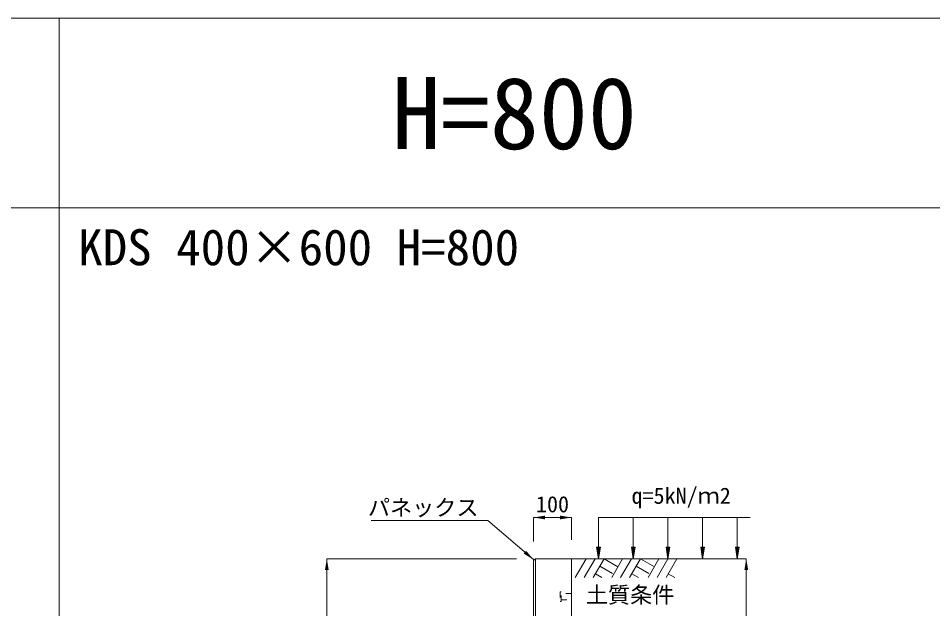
# Model space of a CAD drawing. Units: millimetres at full size; details may follow other scales. Extents: x 172874 to 217143, y 854931 to 903297.
# Drawn here: x 185966 to 188377, y 872475 to 874031 of the extents above; entities that cross this region are included whole.
import ezdxf
from ezdxf.enums import TextEntityAlignment as Align

# ---------------------------------------------------------------- set-up
doc = ezdxf.new("R2010")
doc.units = ezdxf.units.MM
doc.header["$LTSCALE"] = 20
doc.linetypes.add('USER3', pattern=[1.35, 0.75, -0.6])
for name, color, linetype, lineweight in [('0_2', 7, 'Continuous', 20), ('パネックスKDS', 2, 'Continuous', 13), ('図枠', 5, 'Continuous', 13), ('寸法線', 7, 'Continuous', 13), ('引出線', 4, 'Continuous', 13), ('ｲﾝｻｰﾄ', 3, 'USER3', 5), ('ﾊｯﾁﾝｸﾞ', 7, 'Continuous', 5)]:
    doc.layers.add(name, color=color, linetype=linetype, lineweight=lineweight)
doc.layers.add('文字', color=7, linetype='Continuous')
doc.styles.add('ＭＳ ゴシック', font='')
doc.styles.get('ＭＳ ゴシック').set_extended_font_data('MS Gothic')

# ---------------------------------------------------------------- blocks, each defined once
blk = doc.blocks.new('filled_arrow')
at = {"color": 0, "linetype": 'Continuous', "lineweight": -2}
blk.add_solid([(7.5, 1.25), (0, 0), (7.5, -1.25)], dxfattribs=at)

msp = doc.modelspace()

# ---------------------------------------------------------------- hatches: boundary and pattern name
at = {"layer": '寸法線'}
for points in [[(187501.11, 872636.42), (187496.11, 872606.42), (187491.11, 872636.42)], [(187592.53, 872636.42), (187587.53, 872606.42), (187582.53, 872636.42)], [(187683.94, 872636.42), (187678.94, 872606.42), (187673.94, 872636.42)], [(187775.35, 872636.42), (187770.35, 872606.42), (187765.35, 872636.42)], [(187866.77, 872636.42), (187861.77, 872606.42), (187856.77, 872636.42)], [(187866.77, 872636.42), (187861.77, 872606.42), (187856.77, 872636.42)]]:
    msp.add_hatch(color=256, dxfattribs=at).paths.add_polyline_path(points)

# ---------------------------------------------------------------- linework, layer by layer
at = {"layer": '0_2'}
msp.add_line((187404.7, 872606.42), (187804.7, 872606.42), dxfattribs=at)
at = {"layer": 'パネックスKDS'}
for p, q in [((187324.7, 872601.42), (187329.7, 872606.42)), ((187324.7, 871806.42), (187324.7, 872601.42)), ((187329.7, 872606.42), (187424.7, 872606.42)), ((187424.7, 871031.42), (187424.7, 872606.42))]:
    msp.add_line(p, q, dxfattribs=at)
at = {"layer": 'パネックスKDS', "lineweight": 5}
msp.add_line((187329.7, 871806.42), (187329.7, 872606.42), dxfattribs=at)
at = {"layer": '図枠'}
for p, q in [((172874.21, 874031.02), (193274.21, 874031.02)), ((186074.21, 874031.02), (186074.21, 854931.02)), ((172874.21, 873531.02), (193267.7, 873531.02)), ((172874.21, 873531.02), (193267.7, 873531.02))]:
    msp.add_line(p, q, dxfattribs=at)
at = {"layer": '寸法線'}
for p, q in [((187324.7, 872714.97), (187424.7, 872714.97)), ((187324.7, 872651.42), (187324.7, 872714.97)), ((187424.7, 872656.42), (187424.7, 872714.97)), ((186779.7, 871806.42), (186779.7, 872606.42)), ((187279.7, 872606.42), (186779.7, 872606.42)), ((187474.7, 872606.42), (187885.54, 872606.42)), ((187885.54, 871031.42), (187885.54, 872606.42))]:
    msp.add_line(p, q, dxfattribs=at)
at = {"layer": '寸法線', "lineweight": 9}
for p, q in [((187896.11, 872714.97), (187496.11, 872714.97)), ((187496.11, 872636.42), (187496.11, 872714.97)), ((187587.53, 872636.42), (187587.53, 872714.97)), ((187678.94, 872636.42), (187678.94, 872714.97)), ((187770.35, 872636.42), (187770.35, 872714.97)), ((187861.77, 872636.42), (187861.77, 872714.97))]:
    msp.add_line(p, q, dxfattribs=at)
for points in [[(187501.11, 872636.42), (187496.11, 872606.42), (187491.11, 872636.42)], [(187592.53, 872636.42), (187587.53, 872606.42), (187582.53, 872636.42)], [(187683.94, 872636.42), (187678.94, 872606.42), (187673.94, 872636.42)], [(187775.35, 872636.42), (187770.35, 872606.42), (187765.35, 872636.42)], [(187866.77, 872636.42), (187861.77, 872606.42), (187856.77, 872636.42)], [(187866.77, 872636.42), (187861.77, 872606.42), (187856.77, 872636.42)]]:
    msp.add_lwpolyline(points, close=True, dxfattribs=at)
at = {"layer": '引出線'}
msp.add_lwpolyline([(187324.7, 872603.92), (187204.49, 872707.38), (186896.24, 872707.38)], dxfattribs=at)
at = {"layer": 'ｲﾝｻｰﾄ'}
for p, q in [((187394.7, 872518.92), (187394.7, 872493.92)), ((187397.7, 872518.92), (187394.7, 872518.92)), ((187397.7, 872493.92), (187397.7, 872518.92)), ((187424.7, 872514.92), (187397.7, 872514.92)), ((187397.7, 872497.92), (187424.7, 872497.92)), ((187394.7, 872493.92), (187397.7, 872493.92))]:
    msp.add_line(p, q, dxfattribs=at)
at = {"layer": 'ﾊｯﾁﾝｸﾞ', "lineweight": 9}
for p, q in [((187463.35, 872606.41), (187434.7, 872556.79)), ((187486.97, 872606.41), (187458.32, 872556.79)), ((187510.59, 872606.41), (187481.94, 872556.79)), ((187510.59, 872606.41), (187547.16, 872585.3)), ((187559.35, 872606.41), (187530.7, 872556.79)), ((187582.97, 872606.41), (187554.32, 872556.79)), ((187606.59, 872606.41), (187577.94, 872556.79)), ((187606.59, 872606.41), (187643.16, 872585.3)), ((187655.35, 872606.41), (187626.7, 872556.79)), ((187678.97, 872606.41), (187650.32, 872556.79)), ((187702.59, 872606.41), (187673.94, 872556.79)), ((187499.17, 872586.63), (187532.58, 872567.34)), ((187595.17, 872586.63), (187628.58, 872567.34)), ((187487.75, 872566.85), (187505.16, 872556.79)), ((187583.75, 872566.85), (187601.16, 872556.79)), ((187679.75, 872566.85), (187697.16, 872556.79))]:
    msp.add_line(p, q, dxfattribs=at)

# ---------------------------------------------------------------- block references
at = {"layer": '寸法線', "xscale": 4, "yscale": 4}
msp.add_blockref('filled_arrow', (187324.7, 872714.97), dxfattribs=at)
for p, rotation in [((187424.7, 872714.97), 180), ((186779.7, 872606.42), 270), ((187885.54, 872606.42), 270)]:
    msp.add_blockref('filled_arrow', p, dxfattribs=dict(at, rotation=rotation))
at = {"layer": '引出線', "xscale": 4, "yscale": 4, "rotation": 139.3}
msp.add_blockref('filled_arrow', (187324.7, 872603.92), dxfattribs=at)

# ---------------------------------------------------------------- texts
at = {"layer": '寸法線', "style": 'ＭＳ ゴシック'}
msp.add_text('100', height=42.72, dxfattribs=at).set_placement((187374.7, 872749.97), align=Align.MIDDLE_CENTER)
msp.add_text('土質条件', height=42.72, dxfattribs=at).set_placement((187462.67, 872532.43), align=Align.TOP_LEFT)
at = {"layer": '引出線', "style": 'ＭＳ ゴシック'}
msp.add_text('パネックス', height=42.72, dxfattribs=at).set_placement((187179.49, 872762.52), align=Align.TOP_RIGHT)
at = {"layer": '文字', "style": 'ＭＳ ゴシック'}
msp.add_text('H=800', height=189.9, dxfattribs=at).set_placement((187274.21, 873781.02), align=Align.MIDDLE_CENTER)
for s, height, p in [('KDS 400×600 H=800', 94.94, (186124.21, 873351.52)), ('q=5kN/ｍ2', 42.72, (187583, 872738.24))]:
    msp.add_text(s, height=height, dxfattribs=at).set_placement(p, align=Align.BOTTOM_LEFT)

doc.saveas('drawing.dxf')
